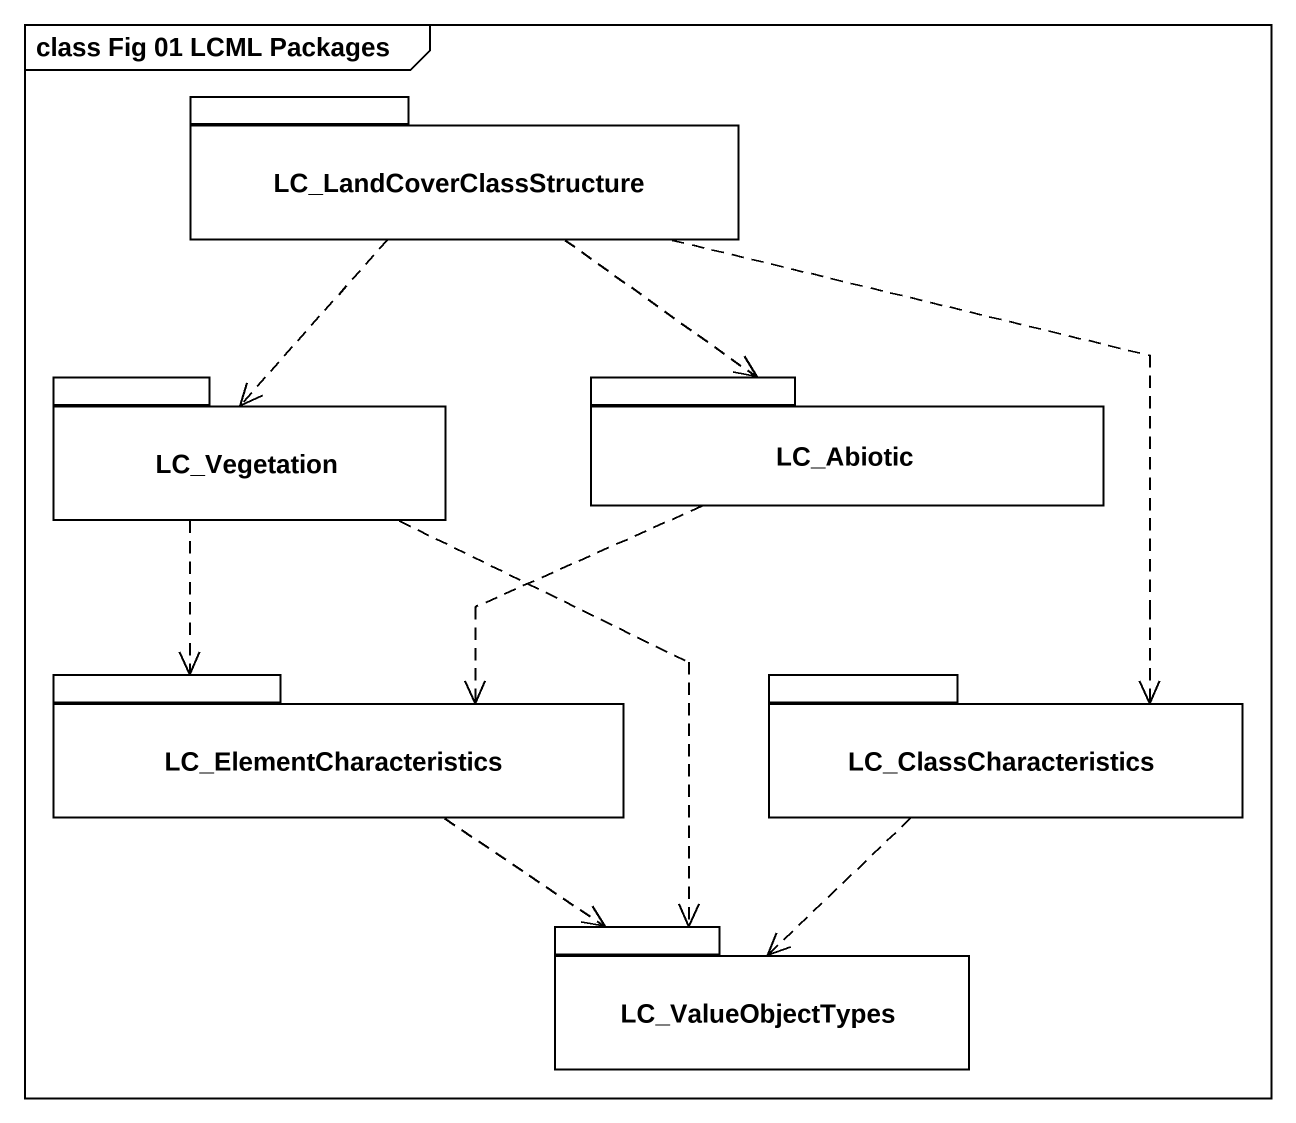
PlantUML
@startuml
mainframe class Fig 01 LCML Packages
package LC_LandCoverClassStructure #FFFFFF {
}
package LC_Vegetation #FFFFFF {
}
package LC_Abiotic #FFFFFF {
}
package LC_ElementCharacteristics #FFFFFF {
}
package LC_ClassCharacteristics #FFFFFF {
}
package LC_ValueObjectTypes #FFFFFF {
}
LC_LandCoverClassStructure ..> LC_Vegetation
LC_LandCoverClassStructure ..> LC_Abiotic
LC_LandCoverClassStructure ..> LC_ClassCharacteristics
LC_Vegetation ..> LC_ElementCharacteristics
LC_Vegetation ..> LC_ValueObjectTypes
LC_Abiotic .left.> LC_ElementCharacteristics
LC_ElementCharacteristics .right.> LC_ValueObjectTypes
LC_ClassCharacteristics ..> LC_ValueObjectTypes
@enduml
